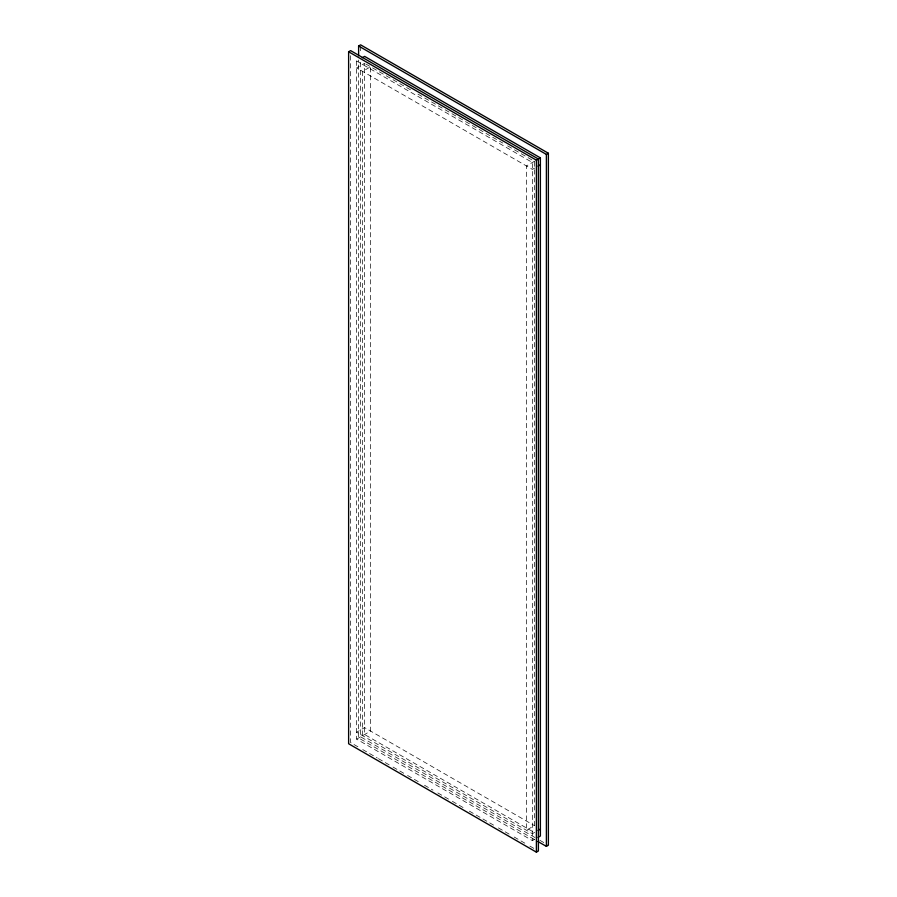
<?xml version="1.0" encoding="UTF-8"?>
<svg xmlns="http://www.w3.org/2000/svg" width="897" height="897" viewBox="0 0 897 897"><rect width="100%" height="100%" fill="white"/><g stroke="black" fill="none" stroke-linecap="round" stroke-linejoin="round"><path stroke-width="0.67" stroke-dasharray="4.49 3.36" d="M534.679 839.3L532.392 840.612L356.614 739.128L356.614 60.996L358.901 59.673M369.452 67.421L362.601 71.379L362.601 735.675M534.679 161.168L526.404 165.945L526.404 830.241L534.399 825.621L534.399 161.325M534.679 168.087L532.392 169.398L356.614 67.914L364.608 63.306L364.608 734.52L534.32 832.506M356.614 739.128L370.596 731.055L370.596 66.759M534.679 832.382L532.392 833.694L356.614 732.21L364.608 727.602L534.32 825.588M365.797 63.99L413.091 91.303M417.946 94.095L502.802 143.094M507.657 145.897L531.899 159.89M356.614 60.996L532.392 162.48L532.392 840.612M535.049 837.54L360.605 736.818L360.605 60.256M539.893 840.332L547.17 844.526M534.264 839.39L358.609 737.973L358.609 60.009M357.892 746.786L350.615 742.593L350.615 54.818M362.736 749.578L377.267 757.976M378.478 758.671L391.81 766.374M393.021 767.07L406.341 774.761M407.552 775.457L419.673 782.453M424.516 785.256L432.993 790.145M437.837 792.948L451.169 800.64M452.38 801.335L464.489 808.332M469.344 811.135L493.563 825.117M498.418 827.92L509.317 834.21M514.16 837.013L525.059 843.303M529.914 846.106L537.18 850.3M360.605 46.252L360.605 53.259"/><path stroke-width="1.35" d="M348.619 51.768L350.615 50.613L538.391 159.027L538.391 850.995L536.395 852.15L348.619 743.748L348.619 51.768L536.395 160.182L540.386 157.872L540.386 836.004L538.099 837.327M358.609 55.805L358.609 46.005L360.605 44.85L548.381 153.252L548.381 845.232L546.385 846.387L537.897 841.487M362.321 57.7L364.608 56.388L540.386 157.872M358.609 46.005L546.385 154.407L548.381 153.252M538.099 166.113L540.386 164.79M538.099 830.398L540.386 829.086M546.385 154.407L546.385 846.387M536.395 160.182L536.395 852.15"/></g></svg>
